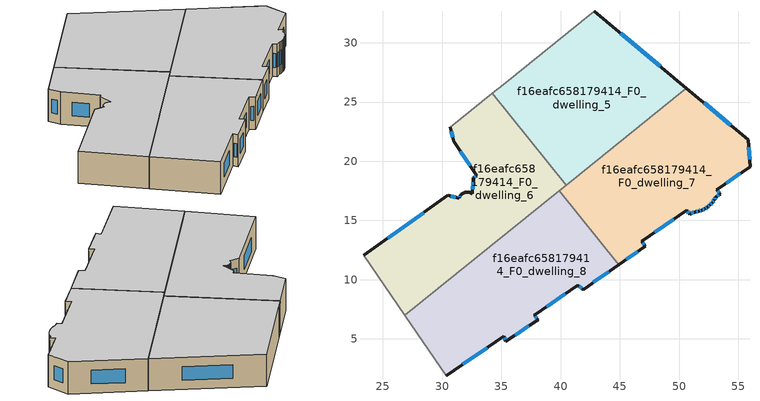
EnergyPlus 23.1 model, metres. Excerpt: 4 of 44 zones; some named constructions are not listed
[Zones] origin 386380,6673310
f16eafc658179414_F0_dwelling_5
 floor ground (EU_floor_Construction): 50.62,26.17 40.48,17.99 34.24,25.73 42.84,32.67 z0
 wall outside (EU_wall_Construction): 50.62,26.17 42.84,32.67 z0:3
 wall to f16eafc658179414_F0_dwelling_6 (EU_wall_Construction): 34.24,25.73 40.48,17.99 z0:3
 wall to f16eafc658179414_F0_dwelling_3 (EU_wall_Construction): 42.84,32.67 35.16,26.47 z0:3
 wall to f16eafc658179414_F0_dwelling_7 (EU_wall_Construction): 40.48,17.99 50.62,26.17 z0:3
 wall to f16eafc658179414_F0_dwelling_4 (EU_wall_Construction): 35.16,26.47 34.24,25.73 z0:3
 window (EU_Window_Construction): 48.4,28.03 45.06,30.81 z0.86:2.14
 ceiling to f16eafc658179414_F1_dwelling_5 (EU_floor_Construction): 50.62,26.17 42.84,32.67 34.24,25.73 40.48,17.99 z3
f16eafc658179414_F0_dwelling_6
 floor ground (EU_floor_Construction): 34.24,25.73 40.48,17.99 26.83,6.98 23.36,12.04 30.46,17.11 31.43,16.89 31.44,16.91 31.47,16.99 31.51,17.07 31.56,17.14 31.62,17.21 31.69,17.27 31.77,17.32 31.85,17.35 31.89,17.37 31.94,17.38 32.03,17.39 32.11,17.4 32.2,17.39 32.29,17.37 32.38,17.34 32.46,17.29 32.53,17.24 32.64,18.59 32.91,18.79 31,21.69 30.67,22.85 z0
 wall outside (EU_wall_Construction): 30.67,22.85 31,21.69 32.91,18.79 32.64,18.59 32.53,17.24 32.46,17.29 32.38,17.34 32.29,17.37 32.2,17.39 32.11,17.4 32.03,17.39 31.94,17.38 31.89,17.37 31.85,17.35 31.77,17.32 31.69,17.27 31.62,17.21 31.56,17.14 31.51,17.07 31.47,16.99 31.44,16.91 31.43,16.89 30.46,17.11 23.36,12.04 z0:3
 wall adiabatic (EU_wall_Construction): 23.36,12.04 26.83,6.98 z0:3
 wall to f16eafc658179414_F0_dwelling_4 (EU_wall_Construction): 34.24,25.73 30.67,22.85 z0:3
 wall to f16eafc658179414_F0_dwelling_8 (EU_wall_Construction): 26.83,6.98 39.87,17.5 z0:3
 wall to f16eafc658179414_F0_dwelling_7 (EU_wall_Construction): 39.87,17.5 40.48,17.99 z0:3
 window (EU_Window_Construction): 31.5,17.05 31.48,17.01 / 32.61,18.21 32.57,17.62 / 32.84,18.73 32.72,18.65 / 31.55,20.86 32.37,19.62 / 30.77,22.52 30.91,22.02 / 28.43,15.66 25.39,13.49 / 31.15,16.95 30.74,17.05 z0.86:2.14
 ceiling to f16eafc658179414_F1_dwelling_6 (EU_floor_Construction): 40.48,17.99 34.24,25.73 30.67,22.85 31,21.69 32.91,18.79 32.64,18.59 32.53,17.24 32.46,17.29 32.38,17.34 32.29,17.37 32.2,17.39 32.11,17.4 32.03,17.39 31.94,17.38 31.89,17.37 31.85,17.35 31.77,17.32 31.69,17.27 31.62,17.21 31.56,17.14 31.51,17.07 31.47,16.99 31.44,16.91 31.43,16.89 30.46,17.11 23.36,12.04 26.83,6.98 z3
f16eafc658179414_F0_dwelling_7
 floor ground (EU_floor_Construction): 55.85,21.81 55.99,19.54 53.17,17.6 53.47,17.21 53.12,17.01 53.1,16.98 52.97,16.73 52.81,16.51 52.62,16.31 52.42,16.14 52.41,16.13 52.18,15.98 51.92,15.87 51.66,15.79 51.39,15.74 50.91,15.53 50.65,15.86 46.86,13.26 47.14,12.81 44.91,11.26 39.87,17.5 50.62,26.17 z0
 wall outside (EU_wall_Construction): 44.91,11.26 47.14,12.81 46.86,13.26 50.65,15.86 50.91,15.53 51.39,15.74 51.66,15.79 51.92,15.87 52.18,15.98 52.41,16.13 52.42,16.14 52.62,16.31 52.81,16.51 52.97,16.73 53.1,16.98 53.12,17.01 53.47,17.21 53.17,17.6 55.99,19.54 55.85,21.81 50.62,26.17 z0:3
 wall to f16eafc658179414_F0_dwelling_8 (EU_wall_Construction): 39.87,17.5 44.91,11.26 z0:3
 window (EU_Window_Construction): 55.95,20.19 55.89,21.16 / 53.98,18.15 55.18,18.98 / 53.38,17.32 53.26,17.49 / 53.22,17.07 53.37,17.15 / 53.01,16.8 53.07,16.91 / 52.86,16.57 52.93,16.67 / 52.68,16.36 52.76,16.45 / 52.48,16.19 52.57,16.26 / 52.24,16.03 52.34,16.09 / 52,15.9 52.1,15.95 / 51.74,15.81 51.85,15.84 / 51.47,15.75 51.58,15.77 / 51.05,15.59 51.25,15.68 / 50.72,15.77 50.84,15.62 / 47.94,14 49.57,15.12 / 47.06,12.94 46.94,13.13 / 45.55,11.7 46.5,12.37 / 54.36,23.06 52.12,24.93 z0.86:2.14
 ceiling to f16eafc658179414_F1_dwelling_7 (EU_floor_Construction): 52.42,16.14 52.62,16.31 52.81,16.51 52.97,16.73 53.1,16.98 53.12,17.01 53.47,17.21 53.17,17.6 55.99,19.54 55.85,21.81 50.62,26.17 39.87,17.5 44.91,11.26 47.14,12.81 46.86,13.26 50.65,15.86 50.91,15.53 51.39,15.74 51.66,15.79 51.92,15.87 52.18,15.98 52.41,16.13 z3
f16eafc658179414_F0_dwelling_8
 floor ground (EU_floor_Construction): 39.87,17.5 44.91,11.26 41.9,9.17 41.45,9.54 37.78,7.01 38.09,6.62 35.38,4.79 35.19,5.23 30.34,1.89 26.83,6.98 z0
 wall outside (EU_wall_Construction): 30.34,1.89 35.19,5.23 35.38,4.79 38.09,6.62 37.78,7.01 41.45,9.54 41.9,9.17 44.91,11.26 z0:3
 wall adiabatic (EU_wall_Construction): 26.83,6.98 30.34,1.89 z0:3
 window (EU_Window_Construction): 42.76,9.77 44.05,10.66 / 41.58,9.43 41.77,9.27 / 38.83,7.73 40.4,8.81 / 38,6.73 37.87,6.9 / 36.16,5.31 37.32,6.1 / 35.24,5.1 35.33,4.92 / 31.72,2.84 33.8,4.27 z0.86:2.14
 ceiling to f16eafc658179414_F1_dwelling_8 (EU_floor_Construction): 41.9,9.17 44.91,11.26 39.87,17.5 26.83,6.98 30.34,1.89 35.19,5.23 35.38,4.79 38.09,6.62 37.78,7.01 41.45,9.54 z3
[SCHEDULE:FILE] Column Number=1; Rows to Skip at Top=0; Number of Hours of Data=8760; Column Separator=Comma; Interpolate to Timestep=No; Minutes per Item=60; Adjust Schedule for Daylight Savings=Yes
Name | File
EU_Step8_GainSchedule_f16eafc658179414_F1_dwelling_7_f000 | ../../schedules/f16eafc658179414/f16eafc658179414_F1_dwelling_7_f000_gain.csv
EU_Step8_GainSchedule_f16eafc658179414_F1_dwelling_8_f000 | ../../schedules/f16eafc658179414/f16eafc658179414_F1_dwelling_8_f000_gain.csv
EU_Step8_GainSchedule_f16eafc658179414_F2_dwelling_0_f000 | ../../schedules/f16eafc658179414/f16eafc658179414_F2_dwelling_0_f000_gain.csv
EU_Step8_GainSchedule_f16eafc658179414_F2_dwelling_1_f000 | ../../schedules/f16eafc658179414/f16eafc658179414_F2_dwelling_1_f000_gain.csv
EU_Step8_GainSchedule_f16eafc658179414_F2_dwelling_2_f000 | ../../schedules/f16eafc658179414/f16eafc658179414_F2_dwelling_2_f000_gain.csv
EU_Step8_GainSchedule_f16eafc658179414_F2_dwelling_3_f000 | ../../schedules/f16eafc658179414/f16eafc658179414_F2_dwelling_3_f000_gain.csv
EU_Step8_GainSchedule_f16eafc658179414_F2_dwelling_4_f000 | ../../schedules/f16eafc658179414/f16eafc658179414_F2_dwelling_4_f000_gain.csv
EU_Step8_GainSchedule_f16eafc658179414_F2_dwelling_5_f000 | ../../schedules/f16eafc658179414/f16eafc658179414_F2_dwelling_5_f000_gain.csv
EU_Step8_GainSchedule_f16eafc658179414_F2_dwelling_6_f000 | ../../schedules/f16eafc658179414/f16eafc658179414_F2_dwelling_6_f000_gain.csv
EU_Step8_GainSchedule_f16eafc658179414_F2_dwelling_7_f000 | ../../schedules/f16eafc658179414/f16eafc658179414_F2_dwelling_7_f000_gain.csv
EU_Step8_GainSchedule_f16eafc658179414_F2_dwelling_8_f000 | ../../schedules/f16eafc658179414/f16eafc658179414_F2_dwelling_8_f000_gain.csv
